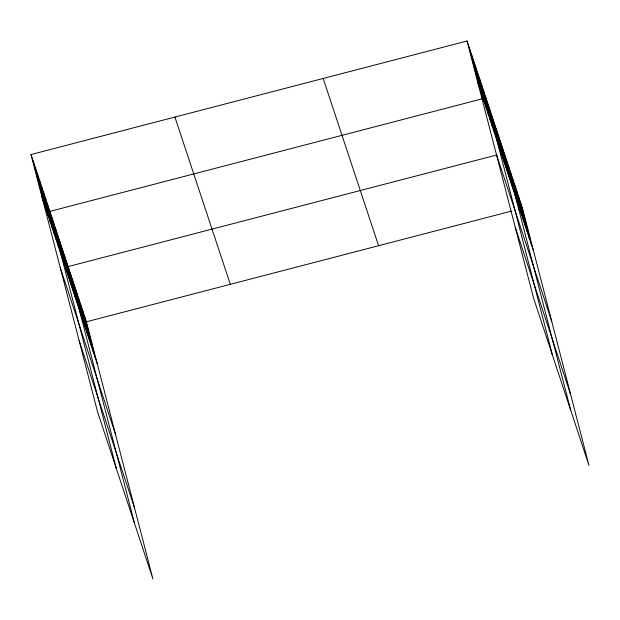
<?xml version="1.0" encoding="UTF-8"?>
<svg xmlns="http://www.w3.org/2000/svg" width="620" height="620" viewBox="0 0 620 620"><rect width="100%" height="100%" fill="white"/><g stroke="black" fill="none" stroke-linecap="round" stroke-linejoin="round"><path stroke-width="0.93" d="M31 154.535L86.413 321.788L152.931 579.003L97.518 411.75L31 154.535L467.069 40.998L522.482 208.25L589 465.465L533.587 298.212L467.069 40.998M496.814 154.977L68.123 266.592L134.649 523.807M500.503 154.016L504.192 153.055L570.718 410.269M86.413 321.788L511.407 211.133M518.793 209.211L522.482 208.25M477.958 83.103L533.37 250.356M496.318 154.085L551.73 321.346M515.228 227.222L570.64 394.483M323.167 78.461L378.58 245.722M174.902 117.064L230.315 284.324M41.889 196.641L97.301 363.894M60.248 267.623L115.661 434.884M79.159 340.76L134.571 508.02M520.451 202.12L531.34 244.226M518.413 195.99L529.31 238.096M516.382 189.852L527.271 231.958M514.352 183.722L525.241 225.827M512.322 177.591L523.21 219.697M510.291 171.453L521.18 213.559M508.261 165.323L519.149 207.429M506.222 159.193L517.119 201.299M502.161 146.925L513.05 189.03M500.131 140.794L511.019 182.9M498.1 134.664L508.989 176.77M496.07 128.526L506.959 170.632M494.039 122.396L504.928 164.501M492.001 116.266L502.89 158.371M489.971 110.127L500.859 152.233M487.94 103.997L498.829 146.103M552.428 355.074L485.91 97.867L49.84 211.404L116.358 468.611M483.817 91.543L494.706 133.649M481.725 85.227L492.613 127.333M479.632 78.91L490.521 121.016M477.532 72.587L488.421 114.692M475.439 66.27L486.328 108.376M473.347 59.954L484.236 102.06M471.254 53.63L482.143 95.736M469.162 47.314L480.05 89.419M84.382 315.658L95.271 357.763M82.352 309.527L93.24 351.633M80.313 303.389L91.21 345.495M78.283 297.259L89.172 339.365M76.252 291.129L87.141 333.235M74.222 284.991L85.111 327.096M72.191 278.861L83.08 320.966M70.161 272.73L81.049 314.836M66.092 260.462L76.981 302.568M64.061 254.332L74.95 296.438M62.031 248.202L72.92 290.307M60.001 242.063L70.889 284.169M57.97 235.933L68.859 278.039M55.932 229.803L66.828 271.909M53.901 223.665L64.79 265.771M51.871 217.535L62.76 259.64M47.748 205.081L58.636 247.186M45.655 198.764L56.544 240.87M43.563 192.448L54.452 234.554M41.47 186.124L52.359 228.23M39.37 179.808L50.267 221.913M37.278 173.492L48.166 215.597M35.185 167.167L46.074 209.273M33.093 160.851L43.981 202.957"/></g></svg>
